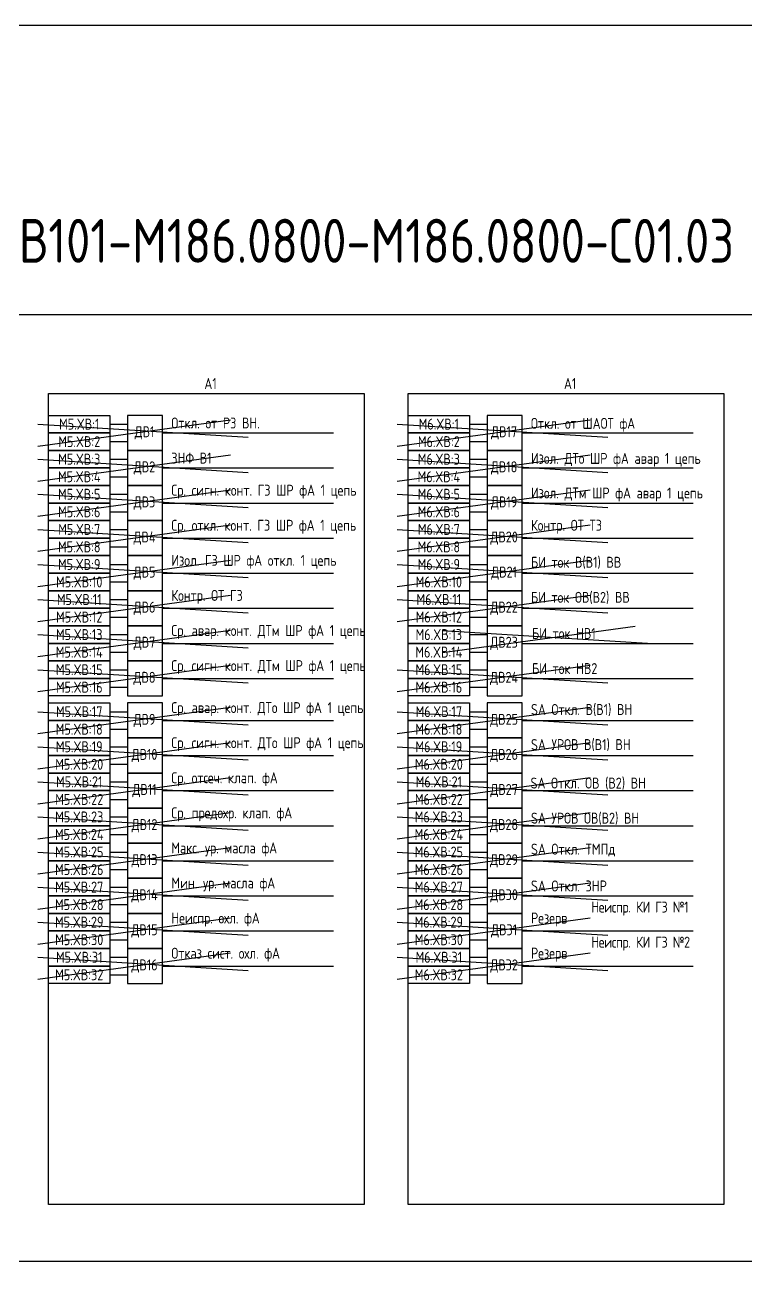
# Model space of a CAD drawing. Header units: millimetres. Extents: x -1117 to 3702, y -90 to 586.
# Drawn here: x -528.3 to -363.9, y 300.5 to 586 of the extents above; entities that cross this region are included whole.
import ezdxf

# ---------------------------------------------------------------- set-up
doc = ezdxf.new("R2010")
doc.units = ezdxf.units.MM
doc.styles.add('Gost_type_A', font='GOST_A.TTF')

msp = doc.modelspace()

# ---------------------------------------------------------------- linework, layer by layer
at = {"color": 6}
for p, q in [((-525.45, 489.99), (-481.45, 495.99)), ((-525.45, 494.99), (-477.45, 491.99)), ((-443.45, 489.99), (-399.45, 495.99)), ((-443.45, 494.99), (-395.45, 491.99)), ((-525.45, 481.99), (-481.45, 487.99)), ((-525.45, 486.99), (-477.45, 483.99)), ((-443.45, 481.99), (-399.45, 487.99)), ((-443.45, 486.99), (-395.45, 483.99)), ((-525.45, 473.99), (-481.45, 479.99)), ((-443.45, 473.99), (-399.45, 479.99)), ((-525.45, 478.99), (-477.45, 475.99)), ((-443.45, 478.99), (-395.45, 475.99)), ((-525.45, 465.99), (-481.45, 471.99)), ((-443.45, 465.99), (-399.45, 471.99)), ((-525.45, 470.99), (-477.45, 467.99)), ((-443.45, 470.99), (-395.45, 467.99)), ((-525.45, 457.99), (-481.45, 463.99)), ((-525.45, 462.99), (-477.45, 459.99)), ((-443.45, 457.99), (-399.45, 463.99)), ((-443.45, 462.99), (-395.45, 459.99)), ((-525.45, 449.99), (-481.45, 455.99)), ((-525.45, 454.99), (-477.45, 451.99)), ((-443.45, 449.99), (-399.45, 455.99)), ((-443.45, 454.99), (-395.45, 451.99)), ((-433.17, 442.93), (-389.17, 448.93)), ((-525.45, 441.99), (-481.45, 447.99)), ((-525.45, 446.99), (-477.45, 443.99)), ((-433.17, 447.93), (-385.17, 444.93)), ((-525.45, 433.99), (-481.45, 439.99)), ((-443.45, 433.99), (-399.45, 439.99)), ((-525.45, 438.99), (-477.45, 435.99)), ((-443.45, 438.99), (-395.45, 435.99)), ((-525.45, 424.41), (-481.45, 430.41)), ((-525.45, 429.41), (-477.45, 426.41)), ((-443.45, 424.41), (-399.45, 430.41)), ((-443.45, 429.41), (-395.45, 426.41)), ((-525.45, 416.41), (-481.45, 422.41)), ((-525.45, 421.41), (-477.45, 418.41)), ((-443.45, 416.41), (-399.45, 422.41)), ((-443.45, 421.41), (-395.45, 418.41)), ((-525.45, 408.41), (-481.45, 414.41)), ((-443.45, 408.41), (-399.45, 414.41)), ((-525.45, 413.41), (-477.45, 410.41)), ((-443.45, 413.41), (-395.45, 410.41)), ((-525.45, 400.41), (-481.45, 406.41)), ((-443.45, 400.41), (-399.45, 406.41)), ((-525.45, 405.41), (-477.45, 402.41)), ((-443.45, 405.41), (-395.45, 402.41)), ((-525.45, 392.41), (-481.45, 398.41)), ((-525.45, 397.41), (-477.45, 394.41)), ((-443.45, 392.41), (-399.45, 398.41)), ((-443.45, 397.41), (-395.45, 394.41)), ((-525.45, 384.41), (-481.45, 390.41)), ((-525.45, 389.41), (-477.45, 386.41)), ((-443.45, 384.41), (-399.45, 390.41)), ((-443.45, 389.41), (-395.45, 386.41)), ((-525.45, 376.41), (-481.45, 382.41)), ((-525.45, 381.41), (-477.45, 378.41)), ((-443.45, 376.41), (-399.45, 382.41)), ((-443.45, 381.41), (-395.45, 378.41)), ((-525.45, 368.41), (-481.45, 374.41)), ((-443.45, 368.41), (-399.45, 374.41)), ((-525.45, 373.41), (-477.45, 370.41)), ((-443.45, 373.41), (-395.45, 370.41))]:
    msp.add_line(p, q, dxfattribs=at)
for p, q in [((-508.97, 494.99), (-504.97, 494.99)), ((-426.97, 494.99), (-422.97, 494.99)), ((-496.97, 492.99), (-457.97, 492.99)), ((-414.97, 492.99), (-375.97, 492.99)), ((-508.97, 490.99), (-504.97, 490.99)), ((-426.97, 490.99), (-422.97, 490.99)), ((-508.97, 486.99), (-504.97, 486.99)), ((-426.97, 486.99), (-422.97, 486.99)), ((-508.97, 482.99), (-504.97, 482.99)), ((-496.97, 484.99), (-457.97, 484.99)), ((-426.97, 482.99), (-422.97, 482.99)), ((-414.97, 484.99), (-375.97, 484.99)), ((-508.97, 478.99), (-504.97, 478.99)), ((-496.97, 476.99), (-457.97, 476.99)), ((-426.97, 478.99), (-422.97, 478.99)), ((-414.97, 476.99), (-375.97, 476.99)), ((-508.97, 474.99), (-504.97, 474.99)), ((-426.97, 474.99), (-422.97, 474.99)), ((-508.97, 470.99), (-504.97, 470.99)), ((-496.97, 468.99), (-457.97, 468.99)), ((-426.97, 470.99), (-422.97, 470.99)), ((-414.97, 468.99), (-375.97, 468.99)), ((-508.97, 466.99), (-504.97, 466.99)), ((-426.97, 466.99), (-422.97, 466.99)), ((-508.97, 462.99), (-504.97, 462.99)), ((-426.97, 462.99), (-422.97, 462.99)), ((-496.97, 460.99), (-457.97, 460.99)), ((-414.97, 460.99), (-375.97, 460.99)), ((-508.97, 458.99), (-504.97, 458.99)), ((-426.97, 458.99), (-422.97, 458.99)), ((-508.97, 454.99), (-504.97, 454.99)), ((-426.97, 454.99), (-422.97, 454.99)), ((-496.97, 452.99), (-457.97, 452.99)), ((-414.97, 452.99), (-375.97, 452.99)), ((-508.97, 450.99), (-504.97, 450.99)), ((-426.97, 450.99), (-422.97, 450.99)), ((-508.97, 446.99), (-504.97, 446.99)), ((-426.97, 446.99), (-422.97, 446.99)), ((-508.97, 442.99), (-504.97, 442.99)), ((-496.97, 444.99), (-457.97, 444.99)), ((-426.97, 442.99), (-422.97, 442.99)), ((-414.97, 444.99), (-375.97, 444.99)), ((-508.97, 438.99), (-504.97, 438.99)), ((-496.97, 436.99), (-457.97, 436.99)), ((-426.97, 438.99), (-422.97, 438.99)), ((-414.97, 436.99), (-375.97, 436.99)), ((-508.97, 434.99), (-504.97, 434.99)), ((-426.97, 434.99), (-422.97, 434.99)), ((-508.97, 429.41), (-504.97, 429.41)), ((-426.97, 429.41), (-422.97, 429.41)), ((-508.97, 425.41), (-504.97, 425.41)), ((-496.97, 427.41), (-457.97, 427.41)), ((-426.97, 425.41), (-422.97, 425.41)), ((-414.97, 427.41), (-375.97, 427.41)), ((-508.97, 421.41), (-504.97, 421.41)), ((-426.97, 421.41), (-422.97, 421.41)), ((-508.97, 417.41), (-504.97, 417.41)), ((-496.97, 419.41), (-457.97, 419.41)), ((-426.97, 417.41), (-422.97, 417.41)), ((-414.97, 419.41), (-375.97, 419.41)), ((-508.97, 413.41), (-504.97, 413.41)), ((-496.97, 411.41), (-457.97, 411.41)), ((-426.97, 413.41), (-422.97, 413.41)), ((-414.97, 411.41), (-375.97, 411.41)), ((-508.97, 409.41), (-504.97, 409.41)), ((-426.97, 409.41), (-422.97, 409.41)), ((-508.97, 405.41), (-504.97, 405.41)), ((-496.97, 403.41), (-457.97, 403.41)), ((-426.97, 405.41), (-422.97, 405.41)), ((-414.97, 403.41), (-375.97, 403.41)), ((-508.97, 401.41), (-504.97, 401.41)), ((-426.97, 401.41), (-422.97, 401.41)), ((-508.97, 397.41), (-504.97, 397.41)), ((-426.97, 397.41), (-422.97, 397.41)), ((-496.97, 395.41), (-457.97, 395.41)), ((-414.97, 395.41), (-375.97, 395.41)), ((-508.97, 393.41), (-504.97, 393.41)), ((-426.97, 393.41), (-422.97, 393.41)), ((-508.97, 389.41), (-504.97, 389.41)), ((-426.97, 389.41), (-422.97, 389.41)), ((-496.97, 387.41), (-457.97, 387.41)), ((-414.97, 387.41), (-375.97, 387.41)), ((-508.97, 385.41), (-504.97, 385.41)), ((-426.97, 385.41), (-422.97, 385.41)), ((-508.97, 381.41), (-504.97, 381.41)), ((-426.97, 381.41), (-422.97, 381.41)), ((-508.97, 377.41), (-504.97, 377.41)), ((-496.97, 379.41), (-457.97, 379.41)), ((-426.97, 377.41), (-422.97, 377.41)), ((-414.97, 379.41), (-375.97, 379.41)), ((-508.97, 373.41), (-504.97, 373.41)), ((-496.97, 371.41), (-457.97, 371.41)), ((-426.97, 373.41), (-422.97, 373.41)), ((-414.97, 371.41), (-375.97, 371.41)), ((-508.97, 369.41), (-504.97, 369.41)), ((-426.97, 369.41), (-422.97, 369.41))]:
    msp.add_line(p, q)
for points in [[(-1117.42, 586), (3701.92, 586), (3701.92, -90), (-1117.42, -90)], [(-839.89, 519.99), (266.63, 519.99), (266.63, 303.99), (-839.89, 303.99)], [(-522.97, 501.99), (-450.97, 501.99), (-450.97, 316.99), (-522.97, 316.99)], [(-440.97, 501.99), (-368.97, 501.99), (-368.97, 316.99), (-440.97, 316.99)], [(-522.97, 496.99), (-508.97, 496.99), (-508.97, 492.99), (-522.97, 492.99)], [(-440.97, 496.99), (-426.97, 496.99), (-426.97, 492.99), (-440.97, 492.99)], [(-522.97, 492.99), (-508.97, 492.99), (-508.97, 488.99), (-522.97, 488.99)], [(-440.97, 492.99), (-426.97, 492.99), (-426.97, 488.99), (-440.97, 488.99)], [(-522.97, 488.99), (-508.97, 488.99), (-508.97, 484.99), (-522.97, 484.99)], [(-440.97, 488.99), (-426.97, 488.99), (-426.97, 484.99), (-440.97, 484.99)], [(-522.97, 484.99), (-508.97, 484.99), (-508.97, 480.99), (-522.97, 480.99)], [(-440.97, 484.99), (-426.97, 484.99), (-426.97, 480.99), (-440.97, 480.99)], [(-522.97, 480.99), (-508.97, 480.99), (-508.97, 476.99), (-522.97, 476.99)], [(-440.97, 480.99), (-426.97, 480.99), (-426.97, 476.99), (-440.97, 476.99)], [(-522.97, 476.99), (-508.97, 476.99), (-508.97, 472.99), (-522.97, 472.99)], [(-440.97, 476.99), (-426.97, 476.99), (-426.97, 472.99), (-440.97, 472.99)], [(-522.97, 472.99), (-508.97, 472.99), (-508.97, 468.99), (-522.97, 468.99)], [(-440.97, 472.99), (-426.97, 472.99), (-426.97, 468.99), (-440.97, 468.99)], [(-522.97, 468.99), (-508.97, 468.99), (-508.97, 464.99), (-522.97, 464.99)], [(-440.97, 468.99), (-426.97, 468.99), (-426.97, 464.99), (-440.97, 464.99)], [(-522.97, 464.99), (-508.97, 464.99), (-508.97, 460.99), (-522.97, 460.99)], [(-440.97, 464.99), (-426.97, 464.99), (-426.97, 460.99), (-440.97, 460.99)], [(-522.97, 460.99), (-508.97, 460.99), (-508.97, 456.99), (-522.97, 456.99)], [(-440.97, 460.99), (-426.97, 460.99), (-426.97, 456.99), (-440.97, 456.99)], [(-522.97, 456.99), (-508.97, 456.99), (-508.97, 452.99), (-522.97, 452.99)], [(-440.97, 456.99), (-426.97, 456.99), (-426.97, 452.99), (-440.97, 452.99)], [(-522.97, 452.99), (-508.97, 452.99), (-508.97, 448.99), (-522.97, 448.99)], [(-440.97, 452.99), (-426.97, 452.99), (-426.97, 448.99), (-440.97, 448.99)], [(-522.97, 448.99), (-508.97, 448.99), (-508.97, 444.99), (-522.97, 444.99)], [(-440.97, 448.99), (-426.97, 448.99), (-426.97, 444.99), (-440.97, 444.99)], [(-522.97, 444.99), (-508.97, 444.99), (-508.97, 440.99), (-522.97, 440.99)], [(-440.97, 444.99), (-426.97, 444.99), (-426.97, 440.99), (-440.97, 440.99)], [(-522.97, 440.99), (-508.97, 440.99), (-508.97, 436.99), (-522.97, 436.99)], [(-440.97, 440.99), (-426.97, 440.99), (-426.97, 436.99), (-440.97, 436.99)], [(-522.97, 436.99), (-508.97, 436.99), (-508.97, 432.99), (-522.97, 432.99)], [(-440.97, 436.99), (-426.97, 436.99), (-426.97, 432.99), (-440.97, 432.99)], [(-522.97, 431.41), (-508.97, 431.41), (-508.97, 427.41), (-522.97, 427.41)], [(-440.97, 431.41), (-426.97, 431.41), (-426.97, 427.41), (-440.97, 427.41)], [(-522.97, 427.41), (-508.97, 427.41), (-508.97, 423.41), (-522.97, 423.41)], [(-440.97, 427.41), (-426.97, 427.41), (-426.97, 423.41), (-440.97, 423.41)], [(-522.97, 423.41), (-508.97, 423.41), (-508.97, 419.41), (-522.97, 419.41)], [(-440.97, 423.41), (-426.97, 423.41), (-426.97, 419.41), (-440.97, 419.41)], [(-522.97, 419.41), (-508.97, 419.41), (-508.97, 415.41), (-522.97, 415.41)], [(-440.97, 419.41), (-426.97, 419.41), (-426.97, 415.41), (-440.97, 415.41)], [(-522.97, 415.41), (-508.97, 415.41), (-508.97, 411.41), (-522.97, 411.41)], [(-440.97, 415.41), (-426.97, 415.41), (-426.97, 411.41), (-440.97, 411.41)], [(-522.97, 411.41), (-508.97, 411.41), (-508.97, 407.41), (-522.97, 407.41)], [(-440.97, 411.41), (-426.97, 411.41), (-426.97, 407.41), (-440.97, 407.41)], [(-522.97, 407.41), (-508.97, 407.41), (-508.97, 403.41), (-522.97, 403.41)], [(-440.97, 407.41), (-426.97, 407.41), (-426.97, 403.41), (-440.97, 403.41)], [(-522.97, 403.41), (-508.97, 403.41), (-508.97, 399.41), (-522.97, 399.41)], [(-440.97, 403.41), (-426.97, 403.41), (-426.97, 399.41), (-440.97, 399.41)], [(-522.97, 399.41), (-508.97, 399.41), (-508.97, 395.41), (-522.97, 395.41)], [(-440.97, 399.41), (-426.97, 399.41), (-426.97, 395.41), (-440.97, 395.41)], [(-522.97, 395.41), (-508.97, 395.41), (-508.97, 391.41), (-522.97, 391.41)], [(-440.97, 395.41), (-426.97, 395.41), (-426.97, 391.41), (-440.97, 391.41)], [(-522.97, 391.41), (-508.97, 391.41), (-508.97, 387.41), (-522.97, 387.41)], [(-440.97, 391.41), (-426.97, 391.41), (-426.97, 387.41), (-440.97, 387.41)], [(-522.97, 387.41), (-508.97, 387.41), (-508.97, 383.41), (-522.97, 383.41)], [(-440.97, 387.41), (-426.97, 387.41), (-426.97, 383.41), (-440.97, 383.41)], [(-522.97, 383.41), (-508.97, 383.41), (-508.97, 379.41), (-522.97, 379.41)], [(-440.97, 383.41), (-426.97, 383.41), (-426.97, 379.41), (-440.97, 379.41)], [(-522.97, 379.41), (-508.97, 379.41), (-508.97, 375.41), (-522.97, 375.41)], [(-440.97, 379.41), (-426.97, 379.41), (-426.97, 375.41), (-440.97, 375.41)], [(-522.97, 375.41), (-508.97, 375.41), (-508.97, 371.41), (-522.97, 371.41)], [(-440.97, 375.41), (-426.97, 375.41), (-426.97, 371.41), (-440.97, 371.41)], [(-522.97, 371.41), (-508.97, 371.41), (-508.97, 367.41), (-522.97, 367.41)], [(-440.97, 371.41), (-426.97, 371.41), (-426.97, 367.41), (-440.97, 367.41)]]:
    msp.add_lwpolyline(points, close=True)
at = {"ltscale": 4}
for points in [[(-504.97, 488.99), (-496.97, 488.99), (-496.97, 496.99), (-504.97, 496.99)], [(-422.97, 488.99), (-414.97, 488.99), (-414.97, 496.99), (-422.97, 496.99)], [(-504.97, 480.99), (-496.97, 480.99), (-496.97, 488.99), (-504.97, 488.99)], [(-422.97, 480.99), (-414.97, 480.99), (-414.97, 488.99), (-422.97, 488.99)], [(-504.97, 472.99), (-496.97, 472.99), (-496.97, 480.99), (-504.97, 480.99)], [(-422.97, 472.99), (-414.97, 472.99), (-414.97, 480.99), (-422.97, 480.99)], [(-504.97, 464.99), (-496.97, 464.99), (-496.97, 472.99), (-504.97, 472.99)], [(-422.97, 464.99), (-414.97, 464.99), (-414.97, 472.99), (-422.97, 472.99)], [(-504.97, 456.99), (-496.97, 456.99), (-496.97, 464.99), (-504.97, 464.99)], [(-422.97, 456.99), (-414.97, 456.99), (-414.97, 464.99), (-422.97, 464.99)], [(-504.97, 448.99), (-496.97, 448.99), (-496.97, 456.99), (-504.97, 456.99)], [(-422.97, 448.99), (-414.97, 448.99), (-414.97, 456.99), (-422.97, 456.99)], [(-504.97, 440.99), (-496.97, 440.99), (-496.97, 448.99), (-504.97, 448.99)], [(-422.97, 440.99), (-414.97, 440.99), (-414.97, 448.99), (-422.97, 448.99)], [(-504.97, 432.99), (-496.97, 432.99), (-496.97, 440.99), (-504.97, 440.99)], [(-422.97, 432.99), (-414.97, 432.99), (-414.97, 440.99), (-422.97, 440.99)], [(-504.97, 423.41), (-496.97, 423.41), (-496.97, 431.41), (-504.97, 431.41)], [(-422.97, 423.41), (-414.97, 423.41), (-414.97, 431.41), (-422.97, 431.41)], [(-504.97, 415.41), (-496.97, 415.41), (-496.97, 423.41), (-504.97, 423.41)], [(-422.97, 415.41), (-414.97, 415.41), (-414.97, 423.41), (-422.97, 423.41)], [(-504.97, 407.41), (-496.97, 407.41), (-496.97, 415.41), (-504.97, 415.41)], [(-422.97, 407.41), (-414.97, 407.41), (-414.97, 415.41), (-422.97, 415.41)], [(-504.97, 399.41), (-496.97, 399.41), (-496.97, 407.41), (-504.97, 407.41)], [(-422.97, 399.41), (-414.97, 399.41), (-414.97, 407.41), (-422.97, 407.41)], [(-504.97, 391.41), (-496.97, 391.41), (-496.97, 399.41), (-504.97, 399.41)], [(-422.97, 391.41), (-414.97, 391.41), (-414.97, 399.41), (-422.97, 399.41)], [(-504.97, 383.41), (-496.97, 383.41), (-496.97, 391.41), (-504.97, 391.41)], [(-422.97, 383.41), (-414.97, 383.41), (-414.97, 391.41), (-422.97, 391.41)], [(-504.97, 375.41), (-496.97, 375.41), (-496.97, 383.41), (-504.97, 383.41)], [(-422.97, 375.41), (-414.97, 375.41), (-414.97, 383.41), (-422.97, 383.41)], [(-504.97, 367.41), (-496.97, 367.41), (-496.97, 375.41), (-504.97, 375.41)], [(-422.97, 367.41), (-414.97, 367.41), (-414.97, 375.41), (-422.97, 375.41)]]:
    msp.add_lwpolyline(points, close=True, dxfattribs=at)

# ---------------------------------------------------------------- texts
at = {"attachment_point": 8, "line_spacing_factor": 0.9, "style": 'Gost_type_A'}
for s, insert, char_height, width in [('ЮНИТ-М519-ШР-Р102-К103-К103-К103-В101-В101-В101-В101-В101-М186.0800-М186.0800-С01.03', (-596.28, 531.77), 10, 401), ('A1', (-486.03, 502.99), 2.5, 73.8762), ('A1', (-404.03, 502.99), 2.5, 73.8762)]:
    msp.add_mtext(s, dxfattribs=dict(at, insert=insert, char_height=char_height, width=width))
at = {"char_height": 2.5, "style": 'Gost_type_A'}
for s, insert, width, attachment_point in [('M5.XВ:1', (-515.97, 494.99), 14, 5), ('ДВ1', (-501.09, 492.99), 7.7588, 5), ('Откл. от РЗ ВН.', (-494.97, 493.99), 30.8621, 7), ('M6.XВ:1', (-433.97, 494.99), 14, 5), ('ДВ17', (-419.09, 492.99), 7.7588, 5), ('Откл. от ШАОТ фА', (-412.97, 493.24), 27.8465, 7), ('M5.XВ:2', (-515.97, 490.99), 14, 5), ('M6.XВ:2', (-433.97, 490.99), 14, 5), ('M5.XВ:3', (-515.97, 486.99), 14, 5), ('ЗНФ В1', (-494.97, 485.99), 38.5025, 7), ('M6.XВ:3', (-433.97, 486.99), 14, 5), ('Изол. ДТо ШР фА авар 1 цепь', (-412.97, 485.24), 43.5604, 7), ('ДВ2', (-501.09, 484.99), 7.7588, 5), ('ДВ18', (-419.09, 484.99), 7.7588, 5), ('M5.XВ:4', (-515.97, 482.99), 14, 5), ('M6.XВ:4', (-433.97, 482.99), 14, 5), ('M5.XВ:5', (-515.97, 478.99), 14, 5), ('Ср. сигн. конт. ГЗ ШР фА 1 цепь', (-494.97, 477.99), 43.5395, 7), ('M6.XВ:5', (-433.97, 478.99), 14, 5), ('Изол. ДТм ШР фА авар 1 цепь', (-412.97, 477.35), 42.7082, 7), ('ДВ3', (-501.09, 476.99), 7.7588, 5), ('ДВ19', (-419.09, 476.99), 7.7588, 5), ('M5.XВ:6', (-515.97, 474.99), 14, 5), ('M6.XВ:6', (-433.97, 474.99), 14, 5), ('M5.XВ:7', (-515.97, 470.99), 14, 5), ('Ср. откл. конт. ГЗ ШР фА 1 цепь', (-494.97, 469.99), 43.3274, 7), ('M6.XВ:7', (-433.97, 470.99), 14, 5), ('Контр. ОТ ТЗ', (-412.97, 469.99), 46.8421, 7), ('M5.XВ:8', (-515.97, 466.99), 14, 5), ('ДВ4', (-501.09, 468.99), 7.7588, 5), ('M6.XВ:8', (-433.97, 466.99), 14, 5), ('ДВ20', (-419.09, 468.99), 7.7588, 5), ('M5.XВ:9', (-515.97, 462.99), 14, 5), ('Изол. ГЗ ШР фА откл. 1 цепь', (-494.97, 461.99), 40.9947, 7), ('M6.XВ:9', (-433.97, 462.99), 14, 5), ('БИ ток В(В1) ВВ', (-412.97, 461.99), 44.5628, 7), ('M5.XВ:10', (-515.97, 458.99), 14, 5), ('ДВ5', (-501.09, 460.99), 7.7588, 5), ('M6.XВ:10', (-433.97, 458.99), 14, 5), ('ДВ21', (-419.09, 460.99), 7.7588, 5), ('\\pxt2;Контр. ОТ ГЗ', (-494.97, 453.99), 37, 7), ('БИ ток ОВ(В2) ВВ', (-412.97, 453.99), 44.5628, 7), ('M5.XВ:11', (-515.97, 454.99), 14, 5), ('ДВ6', (-501.09, 452.99), 7.7588, 5), ('M6.XВ:11', (-433.97, 454.99), 14, 5), ('ДВ22', (-419.09, 452.99), 7.7588, 5), ('M5.XВ:12', (-515.97, 450.99), 14, 5), ('M6.XВ:12', (-433.97, 450.99), 14, 5), ('M5.XВ:13', (-515.97, 446.99), 14, 5), ('Ср. авар. конт. ДТм ШР фА 1 цепь', (-494.97, 445.99), 44.8565, 7), ('M6.XВ:13', (-433.97, 446.99), 14, 5), ('БИ ток НВ1', (-412.73, 445.99), 46.8545, 7), ('ДВ7', (-501.09, 444.99), 7.7588, 5), ('ДВ23', (-419.09, 444.99), 7.7588, 5), ('M5.XВ:14', (-515.97, 442.99), 14, 5), ('M6.XВ:14', (-433.97, 442.99), 14, 5), ('M5.XВ:15', (-515.97, 438.99), 14, 5), ('Ср. сигн. конт. ДТм ШР фА 1 цепь', (-494.97, 437.99), 43.1126, 7), ('M6.XВ:15', (-433.97, 438.99), 14, 5), ('\\pxt1;БИ ток НВ2', (-412.73, 437.99), 49.745, 7), ('ДВ8', (-501.09, 436.99), 7.7588, 5), ('ДВ24', (-419.09, 436.99), 7.7588, 5), ('M5.XВ:16', (-515.97, 434.99), 14, 5), ('M6.XВ:16', (-433.97, 434.99), 14, 5), ('Ср. авар. конт. ДТо ШР фА 1 цепь', (-494.97, 428.41), 46.288, 7), ('SA Откл. В(В1) ВН', (-412.97, 428.41), 42.0274, 7), ('M5.XВ:17', (-515.97, 429.41), 14, 5), ('ДВ9', (-501.09, 427.41), 7.7588, 5), ('M6.XВ:17', (-433.97, 429.41), 14, 5), ('ДВ25', (-419.09, 427.41), 7.7588, 5), ('M5.XВ:18', (-515.97, 425.41), 14, 5), ('M6.XВ:18', (-433.97, 425.41), 14, 5), ('M5.XВ:19', (-515.97, 421.41), 14, 5), ('Ср. сигн. конт. ДТо ШР фА 1 цепь', (-494.97, 420.41), 46.0438, 7), ('M6.XВ:19', (-433.97, 421.41), 14, 5), ('SA УРОВ В(В1) ВН', (-412.97, 420.41), 27.8465, 7), ('ДВ10', (-501.09, 419.41), 7.7588, 5), ('ДВ26', (-419.09, 419.41), 7.7588, 5), ('M5.XВ:20', (-515.97, 417.41), 14, 5), ('M6.XВ:20', (-433.97, 417.41), 14, 5), ('M5.XВ:21', (-515.97, 413.41), 14, 5), ('Ср. отсеч. клап. фА', (-494.97, 412.41), 43.2348, 7), ('M6.XВ:21', (-433.97, 413.41), 14, 5), ('SA Откл. ОВ (В2) ВН', (-413.06, 411.63), 40.0715, 7), ('ДВ11', (-501.09, 411.41), 7.7588, 5), ('ДВ27', (-419.09, 411.41), 7.7588, 5), ('M5.XВ:22', (-515.97, 409.41), 14, 5), ('M6.XВ:22', (-433.97, 409.41), 14, 5), ('M5.XВ:23', (-515.97, 405.41), 14, 5), ('Ср. предохр. клап. фА', (-494.97, 404.41), 43.5031, 7), ('M6.XВ:23', (-433.97, 405.41), 14, 5), ('SA УРОВ ОВ(В2) ВН', (-412.97, 403.63), 27.8465, 7), ('M5.XВ:24', (-515.97, 401.41), 14, 5), ('ДВ12', (-501.09, 403.41), 7.7588, 5), ('M6.XВ:24', (-433.97, 401.41), 14, 5), ('ДВ28', (-419.09, 403.41), 7.7588, 5), ('M5.XВ:25', (-515.97, 397.41), 14, 5), ('ДВ13', (-501.09, 395.41), 7.7588, 5), ('Макс. ур. масла фА', (-494.97, 396.41), 43.2348, 7), ('M6.XВ:25', (-433.97, 397.41), 14, 5), ('ДВ29', (-419.09, 395.41), 7.7588, 5), ('SA Откл. ТМПд', (-412.97, 396.41), 27.8465, 7), ('M5.XВ:26', (-515.97, 393.41), 14, 5), ('M6.XВ:26', (-433.97, 393.41), 14, 5), ('Мин. ур. масла фА', (-494.97, 388.41), 37.4344, 7), ('M5.XВ:27', (-515.97, 389.41), 14, 5), ('ДВ14', (-501.09, 387.41), 7.7588, 5), ('M6.XВ:27', (-433.97, 389.41), 14, 5), ('ДВ30', (-419.09, 387.41), 7.7588, 5), ('SA Откл. ЗНР', (-412.97, 388.41), 27.8465, 7), ('M5.XВ:28', (-515.97, 385.41), 14, 5), ('M6.XВ:28', (-433.97, 385.41), 14, 5), ('M5.XВ:29', (-515.97, 381.41), 14, 5), ('Неиспр. охл. фА', (-494.97, 380.41), 44.8565, 7), ('M6.XВ:29', (-433.97, 381.41), 14, 5), ('Резерв', (-412.97, 380.41), 33.0751, 7), ('ДВ15', (-501.09, 379.41), 7.7588, 5), ('ДВ31', (-419.09, 379.41), 7.7588, 5), ('M5.XВ:30', (-515.97, 377.41), 14, 5), ('M6.XВ:30', (-433.97, 377.41), 14, 5), ('M5.XВ:31', (-515.97, 373.41), 14, 5), ('Отказ сист. охл. фА', (-494.97, 372.41), 41.6473, 7), ('M6.XВ:31', (-433.97, 373.41), 14, 5), ('Резерв', (-412.97, 372.41), 33.0751, 7), ('ДВ16', (-501.09, 371.41), 7.7588, 5), ('ДВ32', (-419.09, 371.41), 7.7588, 5), ('M5.XВ:32', (-515.97, 369.41), 14, 5), ('M6.XВ:32', (-433.97, 369.41), 14, 5)]:
    msp.add_mtext(s, dxfattribs=dict(at, insert=insert, width=width, attachment_point=attachment_point))
at = {"color": 5, "char_height": 2.5, "width": 40, "attachment_point": 7, "style": 'Gost_type_A'}
for s, insert in [('{\\T0.95;Неиспр. КИ ГЗ №1}', (-399.2, 382.92)), ('{\\T0.95;Неиспр. КИ ГЗ №2}', (-399.2, 374.92))]:
    msp.add_mtext(s, dxfattribs=dict(at, insert=insert))

doc.saveas('drawing.dxf')
